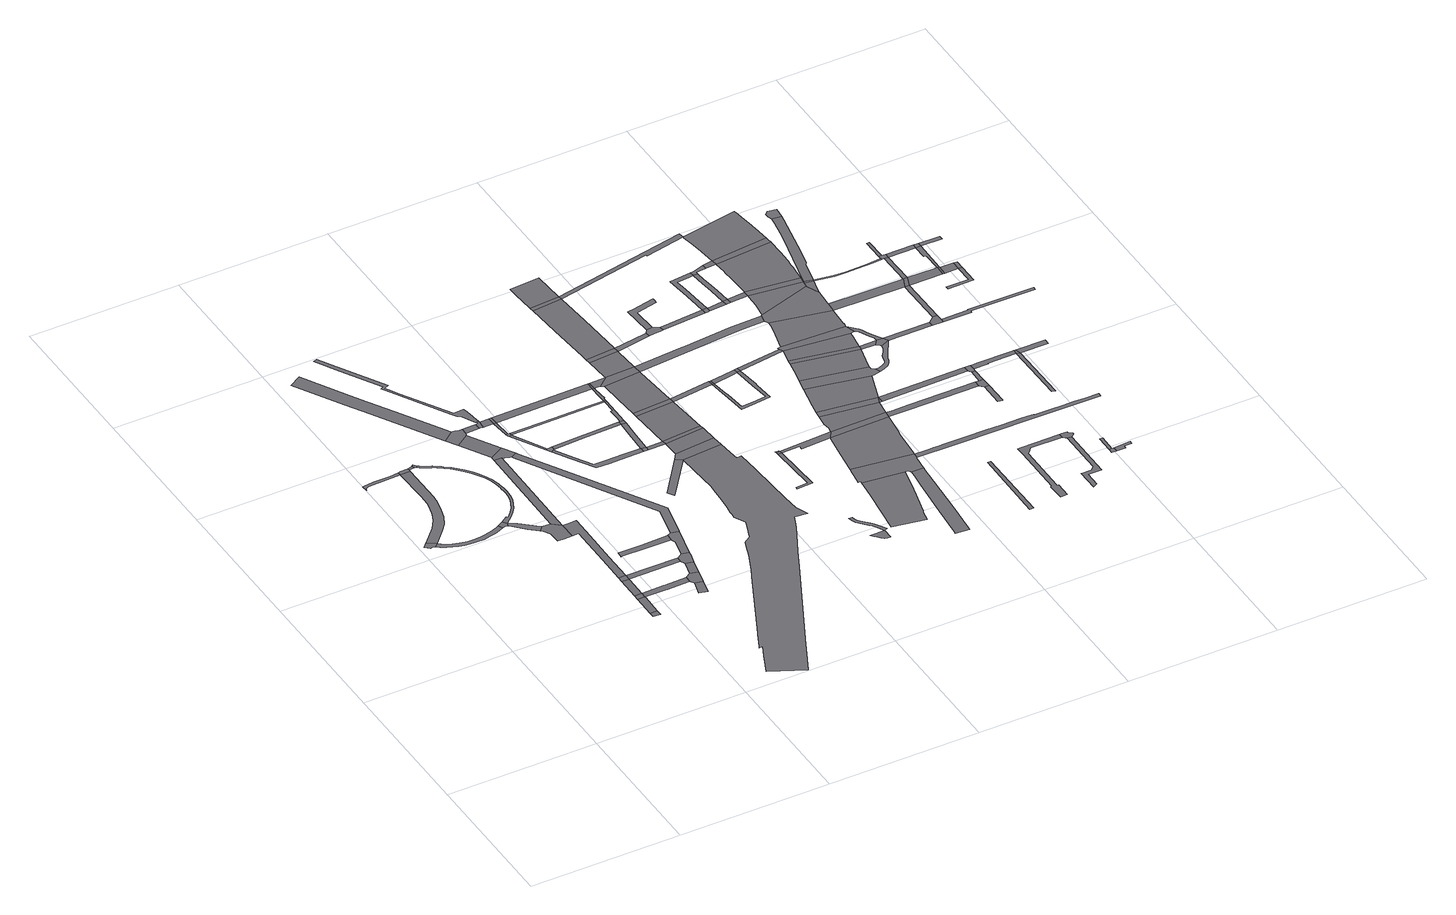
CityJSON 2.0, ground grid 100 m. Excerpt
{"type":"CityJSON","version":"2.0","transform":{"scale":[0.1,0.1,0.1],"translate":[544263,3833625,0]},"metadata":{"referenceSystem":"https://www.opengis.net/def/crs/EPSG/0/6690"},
"CityObjects":{
"road1":{"type":"Road","geometry":[{"type":"MultiSurface","lod":"1","boundaries":[[[0,1,2,3,4,5,6,7,8]]]}]},
"road2":{"type":"Road","attributes":{"RoadStructureAttribute.sectionType":"1"},"geometry":[{"type":"MultiSurface","lod":"1","boundaries":[[[9,10,11,12,13,14,15,16,17,18,19,20,8,7,21,22,23,24,25,26,27,28,29,30,31,32]]]}]},
"road3":{"type":"Road","attributes":{"RoadStructureAttribute.sectionType":"1"},"geometry":[{"type":"MultiSurface","lod":"1","boundaries":[[[33,34,35,36,37,38,39,40,0,8,41,42,43,44,45,46,47,48,49]]]}]},
"road4":{"type":"Road","geometry":[{"type":"MultiSurface","lod":"1","boundaries":[[[50,51,52,53,54,55,56,57,58,59,60,33]]]}]},
"road5":{"type":"Road","geometry":[{"type":"MultiSurface","lod":"1","boundaries":[[[61,62,50,33,49,63]]]}]},
"road6":{"type":"Road","geometry":[{"type":"MultiSurface","lod":"1","boundaries":[[[64,65,32,31,66,67,68]]]}]},
"road7":{"type":"Road","geometry":[{"type":"MultiSurface","lod":"1","boundaries":[[[69,70,71,72]]]}]},
"road8":{"type":"Road","attributes":{"RoadStructureAttribute.sectionType":"1"},"geometry":[{"type":"MultiSurface","lod":"1","boundaries":[[[73,61,63,74]]]}]},
"road9":{"type":"Road","attributes":{"RoadStructureAttribute.sectionType":"1"},"geometry":[{"type":"MultiSurface","lod":"1","boundaries":[[[75,69,72,76,77]]]}]},
"road10":{"type":"Road","geometry":[{"type":"MultiSurface","lod":"1","boundaries":[[[78,79,73,74,80,81]]]}]},
"road11":{"type":"Road","geometry":[{"type":"MultiSurface","lod":"1","boundaries":[[[82,75,77,83]]]}]},
"road12":{"type":"Road","attributes":{"RoadStructureAttribute.sectionType":"1"},"geometry":[{"type":"MultiSurface","lod":"1","boundaries":[[[84,85,86,87,68,67,88,89,90,91,92]]]}]},
"road13":{"type":"Road","attributes":{"RoadStructureAttribute.sectionType":"1"},"geometry":[{"type":"MultiSurface","lod":"1","boundaries":[[[93,82,83,94,95,96]]]}]},
"road14":{"type":"Road","attributes":{"RoadStructureAttribute.sectionType":"1"},"geometry":[{"type":"MultiSurface","lod":"1","boundaries":[[[97,98,99,100,101,102,103,104,105,106,107,108,109,110,111,112,113,114,115,116,117,118,119,120,121,122,123,81,80,124,125,126,127,128,129,130,131,132,133,134,135,136,137,138,139,140,141,142,143,144,145,146,147,148,149,150,64,68]]]}]},
"road15":{"type":"Road","geometry":[{"type":"MultiSurface","lod":"1","boundaries":[[[151,93,96,152]]]}]},
"road16":{"type":"Road","geometry":[{"type":"MultiSurface","lod":"1","boundaries":[[[153,92,91,154,155,156,157,158,159,160]]]}]},
"road17":{"type":"Road","attributes":{"RoadStructureAttribute.sectionType":"1"},"geometry":[{"type":"MultiSurface","lod":"1","boundaries":[[[161,162,163,164,165,166,159,158,167,168,169,151,152]]]}]},
"road18":{"type":"Road","attributes":{"RoadStructureAttribute.sectionType":"1"},"geometry":[{"type":"MultiSurface","lod":"1","boundaries":[[[170,171,172,83,77,173,174,175]]]}]},
"road19":{"type":"Road","attributes":{"RoadStructureAttribute.sectionType":"1"},"geometry":[{"type":"MultiSurface","lod":"1","boundaries":[[[176,177,178,179,180,181,182,183,184]]]}]},
"road20":{"type":"Road","attributes":{"RoadStructureAttribute.sectionType":"1"},"geometry":[{"type":"MultiSurface","lod":"1","boundaries":[[[185,152,96,186,187,188]]]}]},
"road21":{"type":"Road","attributes":{"RoadStructureAttribute.sectionType":"1"},"geometry":[{"type":"MultiSurface","lod":"1","boundaries":[[[189,160,159,190]]]}]},
"road22":{"type":"Road","attributes":{"RoadStructureAttribute.sectionType":"1"},"geometry":[{"type":"MultiSurface","lod":"1","boundaries":[[[191,192,193,194]]]}]},
"road23":{"type":"Road","geometry":[{"type":"MultiSurface","lod":"1","boundaries":[[[195,196,184,183,197,198,199,200,201]]]}]},
"road24":{"type":"Road","geometry":[{"type":"MultiSurface","lod":"1","boundaries":[[[202,170,175,191,194,203]]]}]},
"road25":{"type":"Road","attributes":{"RoadStructureAttribute.sectionType":"1"},"geometry":[{"type":"MultiSurface","lod":"1","boundaries":[[[204,205,206,207,208,209,210,211]]]}]},
"road26":{"type":"Road","attributes":{"RoadStructureAttribute.sectionType":"1"},"geometry":[{"type":"MultiSurface","lod":"1","boundaries":[[[198,197,212,213]]]}]},
"road27":{"type":"Road","attributes":{"RoadStructureAttribute.sectionType":"1"},"geometry":[{"type":"MultiSurface","lod":"1","boundaries":[[[214,202,203,215]]]}]},
"road28":{"type":"Road","attributes":{"RoadStructureAttribute.sectionType":"1"},"geometry":[{"type":"MultiSurface","lod":"1","boundaries":[[[216,217,218,219,220,221,222,223,224,225,226,227,228,229,230,231,232,233,234,235,236,237,238,239,240,241,242,243,244]]]}]},
"road29":{"type":"Road","geometry":[{"type":"MultiSurface","lod":"1","boundaries":[[[245,213,212,246,247,189,190,248,249,250,251]]]}]},
"road30":{"type":"Road","geometry":[{"type":"MultiSurface","lod":"1","boundaries":[[[252,253,188,187,254,214,215,255,256]]]}]},
"road31":{"type":"Road","attributes":{"RoadStructureAttribute.sectionType":"1"},"geometry":[{"type":"MultiSurface","lod":"1","boundaries":[[[257,201,200,258,259,260]]]}]},
"road32":{"type":"Road","geometry":[{"type":"MultiSurface","lod":"1","boundaries":[[[244,243,261,260,259,262,263,264,265]]]}]},
"road33":{"type":"Road","geometry":[{"type":"MultiSurface","lod":"1","boundaries":[[[266,211,210,267,252,256,268]]]}]},
"road34":{"type":"Road","attributes":{"RoadStructureAttribute.sectionType":"1"},"geometry":[{"type":"MultiSurface","lod":"1","boundaries":[[[269,270,271,251,250,272,273,266,268]]]}]},
"road35":{"type":"Road","attributes":{"RoadStructureAttribute.sectionType":"1"},"geometry":[{"type":"MultiSurface","lod":"1","boundaries":[[[274,275,265,264,276,277]]]}]},
"road36":{"type":"Road","geometry":[{"type":"MultiSurface","lod":"1","boundaries":[[[278,279,280,281,282,283]]]}]},
"road37":{"type":"Road","attributes":{"RoadStructureAttribute.sectionType":"1"},"geometry":[{"type":"MultiSurface","lod":"1","boundaries":[[[284,277,278,283]]]}]},
"road38":{"type":"Road","attributes":{"RoadStructureAttribute.sectionType":"1"},"geometry":[{"type":"MultiSurface","lod":"1","boundaries":[[[285,281,280,286,287,288]]]}]},
"road39":{"type":"Road","geometry":[{"type":"MultiSurface","lod":"1","boundaries":[[[289,274,277,284]]]}]},
"road40":{"type":"Road","geometry":[{"type":"MultiSurface","lod":"1","boundaries":[[[290,288,287,291,292,293]]]}]},
"road41":{"type":"Road","attributes":{"RoadStructureAttribute.sectionType":"1"},"geometry":[{"type":"MultiSurface","lod":"1","boundaries":[[[294,295,296,297,298,299,300,301,302,303,304,305,306,307,308,309,310,311,312,313,314,315,316,317,318,319,320,321,322,323,324,325,326,327,328,329,330,331,332,333,334,335,336,337,338,339,340,341]]]}]},
"road42":{"type":"Road","attributes":{"RoadStructureAttribute.sectionType":"1"},"geometry":[{"type":"MultiSurface","lod":"1","boundaries":[[[342,343,344,345,292,291,346,347,348,349,350,351,352]]]}]},
"road43":{"type":"Road","attributes":{"RoadStructureAttribute.sectionType":"1"},"geometry":[{"type":"MultiSurface","lod":"1","boundaries":[[[353,354,355,290,293,356,357]]]}]},
"road44":{"type":"Road","attributes":{"RoadStructureAttribute.sectionType":"1"},"geometry":[{"type":"MultiSurface","lod":"1","boundaries":[[[358,359,282,281,360,361,362,363]]]}]},
"road45":{"type":"Road","attributes":{"RoadStructureAttribute.sectionType":"1"},"geometry":[{"type":"MultiSurface","lod":"1","boundaries":[[[364,365,289,284,366,367,368]]]}]},
"road46":{"type":"Road","attributes":{"RoadStructureAttribute.sectionType":"1"},"geometry":[{"type":"MultiSurface","lod":"1","boundaries":[[[369,370,371,341]]]}]},
"road47":{"type":"Road","geometry":[{"type":"MultiSurface","lod":"1","boundaries":[[[352,351,372,373]]]}]},
"road48":{"type":"Road","attributes":{"RoadStructureAttribute.sectionType":"1"},"geometry":[{"type":"MultiSurface","lod":"1","boundaries":[[[357,374,352,373,375,376]]]}]},
"road49":{"type":"Road","attributes":{"RoadStructureAttribute.sectionType":"1"},"geometry":[{"type":"MultiSurface","lod":"1","boundaries":[[[373,372,377,378]]]}]},
"road50":{"type":"Road","geometry":[{"type":"MultiSurface","lod":"1","boundaries":[[[379,353,357,376,380,381]]]}]},
"road51":{"type":"Road","attributes":{"RoadStructureAttribute.sectionType":"1"},"geometry":[{"type":"MultiSurface","lod":"1","boundaries":[[[362,382,383,384,379,381,385,386]]]}]},
"road52":{"type":"Road","geometry":[{"type":"MultiSurface","lod":"1","boundaries":[[[363,362,386,387]]]}]},
"road53":{"type":"Road","attributes":{"RoadStructureAttribute.sectionType":"1"},"geometry":[{"type":"MultiSurface","lod":"1","boundaries":[[[388,389,390,391,368,392,363,387]]]}]},
"road54":{"type":"Road","geometry":[{"type":"MultiSurface","lod":"1","boundaries":[[[393,394,369,341,340]]]}]},
"road55":{"type":"Road","geometry":[{"type":"MultiSurface","lod":"1","boundaries":[[[395,364,368,391]]]}]},
"road56":{"type":"Road","attributes":{"RoadStructureAttribute.sectionType":"1"},"geometry":[{"type":"MultiSurface","lod":"1","boundaries":[[[396,377,394,393]]]}]},
"road57":{"type":"Road","geometry":[{"type":"MultiSurface","lod":"1","boundaries":[[[397,378,377,396]]]}]},
"road58":{"type":"Road","attributes":{"RoadStructureAttribute.sectionType":"1"},"geometry":[{"type":"MultiSurface","lod":"1","boundaries":[[[398,395,391,399,400,401]]]}]},
"road59":{"type":"Road","attributes":{"RoadStructureAttribute.sectionType":"1"},"geometry":[{"type":"MultiSurface","lod":"1","boundaries":[[[402,403,404,405,378,397]]]}]},
"road60":{"type":"Road","geometry":[{"type":"MultiSurface","lod":"1","boundaries":[[[406,407,404,403]]]}]},
"road61":{"type":"Road","attributes":{"RoadStructureAttribute.sectionType":"1"},"geometry":[{"type":"MultiSurface","lod":"1","boundaries":[[[408,409,410,411,412,407,406]]]}]},
"road62":{"type":"Road","geometry":[{"type":"MultiSurface","lod":"1","boundaries":[[[413,414,415,416,417,418,419,420]]]}]},
"road63":{"type":"Road","geometry":[{"type":"MultiSurface","lod":"1","boundaries":[[[421,398,401,411,410]]]}]},
"road64":{"type":"Road","attributes":{"RoadStructureAttribute.sectionType":"1"},"geometry":[{"type":"MultiSurface","lod":"1","boundaries":[[[422,423,424,425,426,427,428,429,430,431,432,433,434,435,436,437,420,438]]]}]},
"road65":{"type":"Road","attributes":{"function":"3","RoadStructureAttribute.sectionType":"1"},"geometry":[{"type":"MultiSurface","lod":"1","boundaries":[[[439,440,441,442,443,444,398,421]]]}]},
"road66":{"type":"Road","attributes":{"RoadStructureAttribute.sectionType":"1"},"geometry":[{"type":"MultiSurface","lod":"1","boundaries":[[[445,446,447,448,449,450]]]}]},
"road67":{"type":"Road","geometry":[{"type":"MultiSurface","lod":"1","boundaries":[[[451,452,443,442,453]]]}]},
"road68":{"type":"Road","geometry":[{"type":"MultiSurface","lod":"1","boundaries":[[[454,455,450,449]]]}]},
"road69":{"type":"Road","geometry":[{"type":"MultiSurface","lod":"1","boundaries":[[[456,457,455,454]]]}]},
"road70":{"type":"Road","attributes":{"function":"3","RoadStructureAttribute.sectionType":"1"},"geometry":[{"type":"MultiSurface","lod":"1","boundaries":[[[458,459,460,461,462,463,464,465,452,451]]]}]},
"road71":{"type":"Road","attributes":{"RoadStructureAttribute.sectionType":"1"},"geometry":[{"type":"MultiSurface","lod":"1","boundaries":[[[466,406,403,467]]]}]},
"road72":{"type":"Road","geometry":[{"type":"MultiSurface","lod":"1","boundaries":[[[468,469,462,461]]]}]},
"road73":{"type":"Road","attributes":{"function":"3","RoadStructureAttribute.sectionType":"1"},"geometry":[{"type":"MultiSurface","lod":"1","boundaries":[[[470,471,472,473,474,469,468]]]}]},
"road74":{"type":"Road","attributes":{"RoadStructureAttribute.sectionType":"1"},"geometry":[{"type":"MultiSurface","lod":"1","boundaries":[[[475,476,451,453,477]]]}]},
"road75":{"type":"Road","geometry":[{"type":"MultiSurface","lod":"1","boundaries":[[[478,479,480,481,482,483,484,485,486,487,488,489]]]}]},
"road76":{"type":"Road","attributes":{"RoadStructureAttribute.sectionType":"1"},"geometry":[{"type":"MultiSurface","lod":"1","boundaries":[[[490,491,454,449,492,493,494]]]}]},
"road77":{"type":"Road","geometry":[{"type":"MultiSurface","lod":"1","boundaries":[[[495,466,467,496]]]}]},
"road78":{"type":"Road","attributes":{"RoadStructureAttribute.sectionType":"1"},"geometry":[{"type":"MultiSurface","lod":"1","boundaries":[[[497,498,499,500,501,502,503,504,505,506,507,508,509,510,511,496,467]]]}]},
"road79":{"type":"Road","attributes":{"RoadStructureAttribute.sectionType":"1"},"geometry":[{"type":"MultiSurface","lod":"1","boundaries":[[[512,513,495,496,514,505]]]}]},
"road80":{"type":"Road","attributes":{"RoadStructureAttribute.sectionType":"1"},"geometry":[{"type":"MultiSurface","lod":"1","boundaries":[[[515,516,517,518,519,520,521,522,523,524,525,526,527,528,529]]]}]},
"road81":{"type":"Road","geometry":[{"type":"MultiSurface","lod":"1","boundaries":[[[530,531,532,533,534,475,477,535,536,537,538,539]]]}]},
"road82":{"type":"Road","geometry":[{"type":"MultiSurface","lod":"1","boundaries":[[[540,541,542,543,544,545,478,489,546,547,548,549,550,551,552,515,529,553,554,555,556]]]}]},
"road83":{"type":"Road","geometry":[{"type":"MultiSurface","lod":"1","boundaries":[[[557,512,505,504]]]}]},
"road84":{"type":"Road","attributes":{"RoadStructureAttribute.sectionType":"1"},"geometry":[{"type":"MultiSurface","lod":"1","boundaries":[[[558,559,560,561,562,563,564,565,566,533,532]]]}]},
"road85":{"type":"Road","attributes":{"RoadStructureAttribute.sectionType":"1"},"geometry":[{"type":"MultiSurface","lod":"1","boundaries":[[[567,568,569,570,571,421,410,572,573,574]]]}]},
"road86":{"type":"Road","attributes":{"RoadStructureAttribute.sectionType":"1"},"geometry":[{"type":"MultiSurface","lod":"1","boundaries":[[[575,576,577,578,579,580,581,494,582,540,556]]]}]},
"road87":{"type":"Road","geometry":[{"type":"MultiSurface","lod":"1","boundaries":[[[490,494,581,583]]]}]},
"road88":{"type":"Road","attributes":{"RoadStructureAttribute.sectionType":"1"},"geometry":[{"type":"MultiSurface","lod":"1","boundaries":[[[584,585,539,538,586]]]}]},
"road89":{"type":"Road","attributes":{"RoadStructureAttribute.sectionType":"1"},"geometry":[{"type":"MultiSurface","lod":"1","boundaries":[[[587,557,504,588]]]}]},
"road90":{"type":"Road","attributes":{"RoadStructureAttribute.sectionType":"1"},"geometry":[{"type":"MultiSurface","lod":"1","boundaries":[[[589,590,591,592,593,490,583,594,595]]]}]},
"road91":{"type":"Road","attributes":{"RoadStructureAttribute.sectionType":"1"},"geometry":[{"type":"MultiSurface","lod":"1","boundaries":[[[596,589,595,597,598,599]]]}]},
"road92":{"type":"Road","attributes":{"RoadStructureAttribute.sectionType":"1"},"geometry":[{"type":"MultiSurface","lod":"1","boundaries":[[[600,601,468,461,602,603,604]]]}]},
"road93":{"type":"Road","attributes":{"RoadStructureAttribute.sectionType":"1"},"geometry":[{"type":"MultiSurface","lod":"1","boundaries":[[[605,606,596,599,607,608,609]]]}]},
"road94":{"type":"Road","geometry":[{"type":"MultiSurface","lod":"1","boundaries":[[[610,584,586,611,612,613]]]}]},
"road95":{"type":"Road","attributes":{"RoadStructureAttribute.sectionType":"1"},"geometry":[{"type":"MultiSurface","lod":"1","boundaries":[[[614,615,616,617,618]]]}]},
"road96":{"type":"Road","attributes":{"RoadStructureAttribute.sectionType":"1"},"geometry":[{"type":"MultiSurface","lod":"1","boundaries":[[[619,613,612,620]]]}]},
"road97":{"type":"Road","attributes":{"RoadStructureAttribute.sectionType":"1"},"geometry":[{"type":"MultiSurface","lod":"1","boundaries":[[[621,622,623,624,625,626,627,628,584,610,629,630,631,632,633,634]]]}]},
"road98":{"type":"Road","geometry":[{"type":"MultiSurface","lod":"1","boundaries":[[[635,605,609,636,637,638,639,640,641]]]}]},
"road99":{"type":"Road","attributes":{"RoadStructureAttribute.sectionType":"1"},"geometry":[{"type":"MultiSurface","lod":"1","boundaries":[[[599,595,642]]]}]},
"road100":{"type":"Road","attributes":{"RoadStructureAttribute.sectionType":"1"},"geometry":[{"type":"MultiSurface","lod":"1","boundaries":[[[643,644,645,635,641,646,647,648]]]}]},
"road101":{"type":"Road","geometry":[{"type":"MultiSurface","lod":"1","boundaries":[[[649,619,620,650]]]}]},
"road102":{"type":"Road","attributes":{"RoadStructureAttribute.sectionType":"1"},"geometry":[{"type":"MultiSurface","lod":"1","boundaries":[[[651,652,653,654,634,655,656,657,619,649]]]}]},
"road103":{"type":"Road","geometry":[{"type":"MultiSurface","lod":"1","boundaries":[[[658,643,648,659,660]]]}]},
"road104":{"type":"Road","attributes":{"RoadStructureAttribute.sectionType":"1"},"geometry":[{"type":"MultiSurface","lod":"1","boundaries":[[[588,658,660,661,662,663]]]}]},
"road105":{"type":"Road","attributes":{"RoadStructureAttribute.sectionType":"1"},"geometry":[{"type":"MultiSurface","lod":"1","boundaries":[[[664,649,650,665]]]}]},
"road106":{"type":"Road","geometry":[{"type":"MultiSurface","lod":"1","boundaries":[[[666,667,621,634,654,668,669]]]}]},
"road107":{"type":"Road","geometry":[{"type":"MultiSurface","lod":"1","boundaries":[[[670,671,587,588,663,672,673]]]}]},
"road108":{"type":"Road","geometry":[{"type":"MultiSurface","lod":"1","boundaries":[[[674,675,676,670,673,677,678,679,680]]]}]},
"road109":{"type":"Road","attributes":{"RoadStructureAttribute.sectionType":"1"},"geometry":[{"type":"MultiSurface","lod":"1","boundaries":[[[681,682,583,581,683,684,685,686,687]]]}]},
"road110":{"type":"Road","attributes":{"RoadStructureAttribute.sectionType":"1"},"geometry":[{"type":"MultiSurface","lod":"1","boundaries":[[[688,689,666,669,690,691]]]}]},
"road111":{"type":"Road","geometry":[{"type":"MultiSurface","lod":"1","boundaries":[[[692,693,694,567,574,695,674,680,696,697,698,699]]]}]},
"road112":{"type":"Road","attributes":{"RoadStructureAttribute.sectionType":"1"},"geometry":[{"type":"MultiSurface","lod":"1","boundaries":[[[700,701,702,703,704,705,706,707,708,709,710,711,712,713,714,715,716,717]]]}]},
"road113":{"type":"Road","attributes":{"RoadStructureAttribute.sectionType":"1"},"geometry":[{"type":"MultiSurface","lod":"1","boundaries":[[[718,599,642,719,720,721]]]}]},
"road114":{"type":"Road","attributes":{"function":"1","RoadStructureAttribute.sectionType":"7"},"geometry":[{"type":"MultiSurface","lod":"1","boundaries":[[[665,722,723,724,693,692,725]]]}]},
"road115":{"type":"Road","attributes":{"RoadStructureAttribute.sectionType":"1"},"geometry":[{"type":"MultiSurface","lod":"1","boundaries":[[[726,727,728,729,730,731,732,733,734,735,736,737,738,739,740,741,742,743,744,745,746,747,748,749,750,638,637]]]}]},
"road116":{"type":"Road","attributes":{"RoadStructureAttribute.sectionType":"1"},"geometry":[{"type":"MultiSurface","lod":"1","boundaries":[[[660,659,751,752]]]}]},
"road117":{"type":"Road","geometry":[{"type":"MultiSurface","lod":"1","boundaries":[[[753,664,665,725,754]]]}]},
"road118":{"type":"Road","attributes":{"RoadStructureAttribute.sectionType":"1"},"geometry":[{"type":"MultiSurface","lod":"1","boundaries":[[[755,756,757,758,759,760,761,762,763,764,765,766,767,768,769,770,771,772,773,774,775,556,555,776,777,778,779,780,781]]]}]},
"road119":{"type":"Road","attributes":{"function":"1","RoadStructureAttribute.sectionType":"7"},"geometry":[{"type":"MultiSurface","lod":"1","boundaries":[[[782,783,784,785,786,787,788,789,790,791,792,793,794,691,795,796,797,798,753,754]]]}]},
"road120":{"type":"Road","attributes":{"RoadStructureAttribute.sectionType":"1"},"geometry":[{"type":"MultiSurface","lod":"1","boundaries":[[[799,800,801,802,803,804,805,806,807,808,809,810,811]]]}]},
"road121":{"type":"Road","attributes":{"RoadStructureAttribute.sectionType":"1"},"geometry":[{"type":"MultiSurface","lod":"1","boundaries":[[[812,813,814,815,816,817,673,672,818,819,820,821,822,823,824,825]]]}]},
"road122":{"type":"Road","geometry":[{"type":"MultiSurface","lod":"1","boundaries":[[[824,752,751,826,738,737,825]]]}]},
"road123":{"type":"Road","geometry":[{"type":"MultiSurface","lod":"1","boundaries":[[[827,828,829,688,691,794]]]}]},
"road124":{"type":"Road","attributes":{"function":"1"},"geometry":[{"type":"MultiSurface","lod":"1","boundaries":[[[830,831,832,833,834,835,836,604,837,838,839,840,688,829]]]}]},
"road125":{"type":"Road","attributes":{"RoadStructureAttribute.sectionType":"1"},"geometry":[{"type":"MultiSurface","lod":"1","boundaries":[[[841,692,699,842,843,844,845]]]}]},
"road126":{"type":"Road","geometry":[{"type":"MultiSurface","lod":"1","boundaries":[[[846,847,848,849,850,851]]]}]},
"road127":{"type":"Road","geometry":[{"type":"MultiSurface","lod":"1","boundaries":[[[852,853,854,855,717,716,856,857,799,811,858,859]]]}]},
"road128":{"type":"Road","geometry":[{"type":"MultiSurface","lod":"1","boundaries":[[[860,841,845,861]]]}]},
"road129":{"type":"Road","geometry":[{"type":"MultiSurface","lod":"1","boundaries":[[[687,686,846,851,862,863,864,865]]]}]},
"road130":{"type":"Road","attributes":{"RoadStructureAttribute.sectionType":"1"},"geometry":[{"type":"MultiSurface","lod":"1","boundaries":[[[866,867,865,864]]]}]},
"road131":{"type":"Road","geometry":[{"type":"MultiSurface","lod":"1","boundaries":[[[721,720,867,866,868,869]]]}]},
"road132":{"type":"Road","attributes":{"RoadStructureAttribute.sectionType":"1"},"geometry":[{"type":"MultiSurface","lod":"1","boundaries":[[[870,825,737,871,872]]]}]},
"road133":{"type":"Road","geometry":[{"type":"MultiSurface","lod":"1","boundaries":[[[873,874,875,876,877]]]}]},
"road134":{"type":"Road","geometry":[{"type":"MultiSurface","lod":"1","boundaries":[[[878,879,875,874]]]}]},
"road135":{"type":"Road","attributes":{"RoadStructureAttribute.sectionType":"1"},"geometry":[{"type":"MultiSurface","lod":"1","boundaries":[[[880,881,882,883,873,877]]]}]},
"road136":{"type":"Road","attributes":{"RoadStructureAttribute.sectionType":"1"},"geometry":[{"type":"MultiSurface","lod":"1","boundaries":[[[884,885,886,696,680,887,888,889]]]}]},
"road137":{"type":"Road","attributes":{"RoadStructureAttribute.sectionType":"1"},"geometry":[{"type":"MultiSurface","lod":"1","boundaries":[[[890,891,892,893,894,895,860,861,896,897,898,899,900,901,902]]]}]},
"road138":{"type":"Road","attributes":{"RoadStructureAttribute.sectionType":"1"},"geometry":[{"type":"MultiSurface","lod":"1","boundaries":[[[903,904,905,869,868,906,907,908,909]]]}]},
"road139":{"type":"Road","attributes":{"RoadStructureAttribute.sectionType":"1"},"geometry":[{"type":"MultiSurface","lod":"1","boundaries":[[[910,911,912,913,861,845,914,915,916,917,918,919]]]}]},
"road140":{"type":"Road","geometry":[{"type":"MultiSurface","lod":"1","boundaries":[[[920,921,922,872,871,923,924,925]]]}]},
"road141":{"type":"Road","attributes":{"RoadStructureAttribute.sectionType":"1"},"geometry":[{"type":"MultiSurface","lod":"1","boundaries":[[[908,926,927,928,929,930]]]}]},
"road142":{"type":"Road","geometry":[{"type":"MultiSurface","lod":"1","boundaries":[[[931,932,933,890,902,934]]]}]},
"road143":{"type":"Road","attributes":{"RoadStructureAttribute.sectionType":"1"},"geometry":[{"type":"MultiSurface","lod":"1","boundaries":[[[888,920,925,935]]]}]},
"road144":{"type":"Road","geometry":[{"type":"MultiSurface","lod":"1","boundaries":[[[909,908,930,936]]]}]},
"road145":{"type":"Road","geometry":[{"type":"MultiSurface","lod":"1","boundaries":[[[889,888,935,937]]]}]},
"road146":{"type":"Road","attributes":{"RoadStructureAttribute.sectionType":"1"},"geometry":[{"type":"MultiSurface","lod":"1","boundaries":[[[938,889,937,939]]]}]},
"road147":{"type":"Road","attributes":{"RoadStructureAttribute.sectionType":"1"},"geometry":[{"type":"MultiSurface","lod":"1","boundaries":[[[936,930,940,941,942,943]]]}]},
"road148":{"type":"Road","geometry":[{"type":"MultiSurface","lod":"1","boundaries":[[[944,945,919,918,938,939,946]]]}]},
"road149":{"type":"Road","geometry":[{"type":"MultiSurface","lod":"1","boundaries":[[[947,948,949,945,944]]]}]},
"road150":{"type":"Road","attributes":{"RoadStructureAttribute.sectionType":"1"},"geometry":[{"type":"MultiSurface","lod":"1","boundaries":[[[950,951,952,937,935,953,954,955,956]]]}]},
"road151":{"type":"Road","attributes":{"RoadStructureAttribute.sectionType":"1"},"geometry":[{"type":"MultiSurface","lod":"1","boundaries":[[[957,958,924,923,959,960,961,962]]]}]},
"road152":{"type":"Road","attributes":{"RoadStructureAttribute.sectionType":"1"},"geometry":[{"type":"MultiSurface","lod":"1","boundaries":[[[946,939,963,964]]]}]},
"road153":{"type":"Road","geometry":[{"type":"MultiSurface","lod":"1","boundaries":[[[956,955,965,966,967]]]}]},
"road154":{"type":"Road","attributes":{"RoadStructureAttribute.sectionType":"1"},"geometry":[{"type":"MultiSurface","lod":"1","boundaries":[[[968,969,970,971,972,973,974]]]}]},
"road155":{"type":"Road","attributes":{"RoadStructureAttribute.sectionType":"1"},"geometry":[{"type":"MultiSurface","lod":"1","boundaries":[[[963,975,976,956,967,977]]]}]},
"road156":{"type":"Road","attributes":{"RoadStructureAttribute.sectionType":"1"},"geometry":[{"type":"MultiSurface","lod":"1","boundaries":[[[966,965,968,978]]]}]},
"road157":{"type":"Road","geometry":[{"type":"MultiSurface","lod":"1","boundaries":[[[964,963,977,979]]]}]},
"road158":{"type":"Road","geometry":[{"type":"MultiSurface","lod":"1","boundaries":[[[978,968,974,980]]]}]},
"road159":{"type":"Road","geometry":[{"type":"MultiSurface","lod":"1","boundaries":[[[981,982,983,984,979,977]]]}]}
},
"vertices":[
[66,2153,0],[60,2148,0],[34,2118,0],[63,2093,0],[70,2096,0],[75,2097,0],[82,2097,0],[92,2091,0],[118,2116,0],
[498,2080,0],[473,2071,0],[463,2067,0],[455,2065,0],[407,2053,0],[371,2046,0],[325,2043,0],[288,2046,0],[252,2052,0],[215,2061,0],[174,2076,0],[152,2089,0],[116,2075,0],[149,2056,0],[214,2031,0],[249,2021,0],[283,2017,0],[317,2015,0],[380,2016,0],[419,2023,0],[455,2031,0],[476,2039,0],[525,2058,0],[510,2087,0],
[249,2793,0],[256,2552,0],[252,2476,0],[243,2420,0],[232,2384,0],[229,2371,0],[207,2320,0],[163,2257,0],[204,2208,0],[243,2257,0],[274,2317,0],[294,2381,0],[301,2404,0],[312,2464,0],[317,2514,0],[318,2586,0],[317,2794,0],
[247,2815,0],[191,2809,0],[80,2807,0],[17,2802,0],[2,2800,0],[6,2759,0],[9,2767,0],[15,2773,0],[20,2778,0],[27,2781,0],[38,2784,0],
[315,2822,0],[268,2817,0],[317,2806,0],
[551,2111,0],[539,2103,0],[543,2063,0],[559,2059,0],[569,2085,0],
[880,929,0],[880,893,0],[927,887,0],[928,929,0],
[350,2826,0],[351,2809,0],
[881,1079,0],[929,1072,0],[929,1079,0],
[360,2839,0],[348,2830,0],[366,2810,0],[377,2820,0],
[882,1117,0],[929,1117,0],
[724,1966,0],[619,2053,0],[600,2068,0],[584,2076,0],[569,2055,0],[580,2045,0],[646,1974,0],[703,1927,0],[731,1961,0],
[883,1272,0],[929,1118,0],[931,1263,0],[931,1271,0],
[614,2122,0],[648,2157,0],[673,2191,0],[692,2229,0],[706,2264,0],[714,2292,0],[716,2309,0],[718,2348,0],[715,2395,0],[714,2397,0],[709,2439,0],[702,2469,0],[698,2486,0],[679,2531,0],[647,2583,0],[631,2609,0],[601,2648,0],[568,2686,0],[543,2707,0],[505,2737,0],[497,2744,0],[478,2758,0],[454,2773,0],[441,2779,0],[408,2796,0],[390,2805,0],[385,2811,0],[381,2794,0],[401,2783,0],[442,2762,0],[447,2760,0],[470,2746,0],[488,2732,0],[503,2720,0],[534,2696,0],[558,2675,0],[589,2639,0],[619,2600,0],[635,2575,0],[666,2523,0],[684,2481,0],[688,2464,0],[694,2436,0],[699,2396,0],[700,2394,0],[703,2349,0],[701,2310,0],[699,2295,0],[692,2269,0],[678,2236,0],[660,2199,0],[636,2166,0],[603,2132,0],[594,2141,0],
[883,1312,0],[931,1311,0],
[755,1956,0],[718,1914,0],[744,1873,0],[745,1792,0],[787,1793,0],[841,1794,0],[838,1908,0],[789,1955,0],
[932,1509,0],[934,1795,0],[934,1853,0],[934,1910,0],[894,1909,0],[853,1908,0],[870,1795,0],[887,1795,0],[885,1508,0],
[1230,1122,0],[1079,1119,0],[1078,1119,0],[1078,1079,0],[1080,1079,0],[1228,1079,0],
[513,3338,0],[398,3534,0],[346,3623,0],[189,3893,0],[109,3846,0],[293,3533,0],[380,3384,0],[636,2948,0],[708,3002,0],
[933,1311,0],[933,1271,0],[1276,1275,0],[1279,1310,0],
[797,2645,0],[846,2644,0],
[1248,1052,0],[1221,957,0],[1276,944,0],[1298,1041,0],
[761,2993,0],[734,2998,0],[682,2870,0],[770,2931,0],[773,2940,0],[776,2950,0],[775,2993,0],
[1267,1147,0],[1320,1135,0],
[1158,1521,0],[996,1520,0],[995,1501,0],[994,1482,0],[995,1482,0],[1158,1481,0],[1329,1480,0],[1331,1523,0],
[797,2675,0],[889,2729,0],
[1291,1245,0],[1342,1233,0],
[891,3064,0],[890,3071,0],[889,3077,0],[879,3143,0],[877,3155,0],[874,3155,0],[833,3153,0],[805,3152,0],[803,3156,0],[621,3467,0],[582,3536,0],[571,3555,0],[603,3570,0],[424,3876,0],[359,3988,0],[334,3981,0],[425,3825,0],[573,3572,0],[553,3562,0],[568,3536,0],[618,3448,0],[791,3149,0],[795,3140,0],[810,3115,0],[828,3105,0],[851,3064,0],[857,3052,0],[879,3014,0],[898,3016,0],
[934,2653,0],[797,2662,0],[797,2660,0],[861,2637,0],[888,2626,0],[900,2621,0],[939,2644,0],
[1313,1333,0],[1283,1310,0],[1277,1272,0],[1358,1301,0],[1362,1322,0],
[860,2994,0],[785,2950,0],[868,2952,0],[867,2994,0],
[888,2999,0],[884,2952,0],[891,2952,0],[893,2949,0],[900,3002,0],
[1358,1538,0],[1339,1448,0],[1408,1527,0],
[1458,1754,0],[1067,2427,0],[946,2632,0],[906,2609,0],[1401,1748,0],
[961,3004,0],[903,3003,0],[957,2950,0],[962,2949,0],
[973,2826,0],[978,2809,0],[984,2799,0],[1000,2809,0],[1000,2824,0],[988,2824,0],
[979,2950,0],
[1104,2621,0],[1091,2616,0],[1110,2584,0],[1120,2590,0],
[978,3004,0],
[1152,2591,0],[1129,2551,0],[1145,2561,0],[1153,2566,0],
[1770,1992,0],[1777,1889,0],[1779,1814,0],[1778,1747,0],[1772,1667,0],[1765,1590,0],[1759,1540,0],[1757,1517,0],[1752,1484,0],[1792,1416,0],[1783,1387,0],[1745,1290,0],[1740,1278,0],[1706,1254,0],[1693,1246,0],[1670,1180,0],[1654,1133,0],[1596,1001,0],[1550,903,0],[1357,500,0],[1333,450,0],[1282,344,0],[1275,330,0],[1300,332,0],[1263,252,0],[1201,116,0],[1200,114,0],[1420,6,0],[1508,186,0],[1527,225,0],[1856,892,0],[1919,1021,0],[1955,1093,0],[2023,1224,0],[2045,1274,0],[2062,1316,0],[2147,1307,0],[2115,1394,0],[2110,1445,0],[2105,1509,0],[2104,1520,0],[2095,1643,0],[2085,1827,0],[2074,1975,0],[2042,1972,0],[2040,2003,0],[2027,2132,0],[1761,2107,0],
[1477,2327,0],[1373,2325,0],[1283,2325,0],[1215,2441,0],[1195,2439,0],[1280,2295,0],[1288,2290,0],[1364,2290,0],[1496,2291,0],[1598,2291,0],[1598,2328,0],
[1609,2607,0],[1445,2601,0],[1369,2599,0],[1375,2574,0],[1610,2583,0],
[1542,2827,0],[1292,2826,0],[1298,2811,0],[1516,2812,0],[1630,2813,0],[1630,2828,0],
[1627,3014,0],[1331,3009,0],[991,2950,0],[1331,2954,0],[1628,2957,0],
[1721,2138,0],[1526,1882,0],[1553,1836,0],
[1629,2291,0],[1629,2318,0],
[1605,2473,0],[1637,2476,0],[1643,2581,0],
[1745,2292,0],[1743,2319,0],
[1620,2608,0],[1643,2596,0],[1643,2608,0],
[1631,2720,0],[1619,2720,0],[1619,2661,0],[1643,2657,0],[1642,2813,0],
[1642,2828,0],
[1642,2849,0],[1651,2849,0],[1647,2889,0],[1641,2958,0],[1629,2878,0],
[2020,2206,0],[1753,2181,0],
[1640,3014,0],
[2010,2317,0],
[2007,2344,0],
[1748,3015,0],[1652,2958,0],[1654,2958,0],[1682,2958,0],
[1982,2615,0],[1981,2621,0],[1724,2606,0],[1729,2519,0],
[1978,2651,0],[1722,2636,0],
[1978,2656,0],[1951,2954,0],[1949,2967,0],[1702,2944,0],[1713,2793,0],
[2363,948,0],[2378,928,0],[2391,914,0],[2408,898,0],[2426,883,0],[2439,876,0],[2460,875,0],[2462,948,0],
[1945,3022,0],
[2449,1015,0],[2437,1032,0],[2422,1050,0],[2378,1097,0],[2371,1109,0],[2362,1126,0],[2357,1143,0],[2356,1150,0],[2334,1150,0],[2335,1138,0],[2342,1117,0],[2352,1099,0],[2360,1084,0],[2405,1035,0],[2420,1019,0],[2431,1003,0],[2482,957,0],
[1945,3026,0],[1944,3034,0],[1932,3193,0],[1932,3196,0],[1735,3181,0],[1746,3027,0],
[2288,1562,0],[2208,1557,0],[2209,1542,0],[2313,1548,0],[2294,1885,0],[2270,1883,0],
[1930,3233,0],[1732,3218,0],[1934,3197,0],
[2292,1905,0],[2269,1899,0],
[2292,1912,0],[2268,1911,0],
[1929,3235,0],[1906,3549,0],[1888,3792,0],[1890,3793,0],[1689,3777,0],[1707,3547,0],[1725,3315,0],[1729,3255,0],
[2255,2687,0],[2259,2654,0],
[1886,3819,0],[1687,3804,0],
[1886,3826,0],[1871,4033,0],[1671,4018,0],[1676,3949,0],[1681,3889,0],
[2161,3268,0],[2158,3268,0],[2163,3235,0],
[2564,1407,0],[2561,1371,0],[2551,1284,0],[2510,958,0],[2730,918,0],[2743,989,0],[2746,1000,0],[2786,1155,0],[2801,1207,0],[2820,1298,0],[2837,1375,0],[2837,1378,0],
[2644,1923,0],[2641,1922,0],[2419,1889,0],[2418,1863,0],[2612,1872,0],
[2270,2689,0],[2274,2654,0],
[2272,2549,0],[2275,2523,0],[2295,2360,0],[2392,2371,0],[2497,2384,0],[2485,2524,0],[2485,2531,0],[2466,2686,0],[2444,2681,0],[2461,2531,0],[2477,2401,0],[2390,2393,0],[2309,2385,0],[2291,2525,0],[2288,2546,0],
[2440,2711,0],[2425,2709,0],[2416,2677,0],
[2870,1356,0],[2870,1353,0],[2870,1348,0],[2867,1314,0],[2858,1225,0],[2831,956,0],[2809,741,0],[2807,724,0],[2900,714,0],[2901,733,0],[2918,948,0],[2939,1218,0],[2944,1286,0],[2948,1332,0],[2950,1357,0],
[2245,3284,0],[2241,3287,0],[2220,3299,0],[2180,3291,0],[2162,3269,0],[2196,3241,0],[2204,3242,0],[2243,3244,0],[2263,3246,0],[2258,3277,0],
[2568,1553,0],[2566,1537,0],[2564,1525,0],[2561,1503,0],[2550,1422,0],[2566,1423,0],[2846,1378,0],[2856,1375,0],[2859,1373,0],[2862,1371,0],[2865,1368,0],[2868,1364,0],[2870,1360,0],[2950,1363,0],[2959,1464,0],[2963,1464,0],[2968,1499,0],
[2463,2714,0],
[2211,3466,0],[2215,3467,0],[2356,3495,0],[2357,3515,0],[2358,3535,0],[2353,3534,0],[2207,3504,0],[2187,3500,0],[2166,3496,0],
[2828,3083,0],[2822,3083,0],[2626,3079,0],[2297,3050,0],[2277,3049,0],[2635,3023,0],[2706,3025,0],[2817,3028,0],
[2969,1501,0],[2969,1511,0],[2971,1529,0],[2985,1697,0],[2989,1727,0],[2996,1775,0],[3010,1882,0],[2590,1713,0],
[3015,1924,0],
[2555,3302,0],[2326,3282,0],[2558,3268,0],
[2763,2753,0],[2778,2730,0],
[2655,2079,0],[2647,2017,0],[2647,2003,0],[2650,1953,0],[2645,1930,0],[3018,1943,0],[3028,2026,0],
[2662,2126,0],[3029,2032,0],[3030,2036,0],[3047,2072,0],
[2791,3998,0],[2446,3928,0],[2524,3917,0],[2526,3908,0],[2797,3963,0],
[2704,2352,0],[2671,2193,0],[3053,2088,0],[3057,2102,0],[3113,2268,0],
[2587,3306,0],[2578,3269,0],[2590,3270,0],[2588,3302,0],
[3323,1220,0],[3312,1220,0],[3301,1220,0],[3298,710,0],[3323,709,0],
[2700,3316,0],[2703,3279,0],
[2667,3643,0],[2643,3641,0],[2527,3629,0],[2524,3629,0],[2525,3627,0],[2531,3555,0],[2537,3496,0],[2545,3410,0],[2575,3427,0],[2570,3483,0],[2563,3555,0],[2558,3602,0],[2640,3610,0],[2670,3613,0],
[2721,2435,0],[3130,2270,0],[3178,2281,0],[3165,2318,0],[3150,2326,0],[3145,2336,0],[3140,2350,0],
[3048,2027,0],
[2753,2601,0],[2751,2590,0],[2741,2534,0],[3159,2421,0],[3179,2514,0],[3180,2520,0],
[2732,3316,0],[2735,3281,0],
[2722,3419,0],[2712,3510,0],[2707,3557,0],[2701,3616,0],[2676,3557,0],[2683,3491,0],[2688,3433,0],
[2759,2633,0],[3183,2520,0],[3186,2552,0],
[3186,2556,0],[3199,2647,0],[3204,2685,0],
[2853,3329,0],[2854,3290,0],
[2765,3670,0],[2697,3646,0],[2699,3631,0],[2767,3636,0],
[2786,2771,0],[2762,2765,0],[3231,2691,0],[3212,2755,0],
[2834,3006,0],[2833,2980,0],[2824,2931,0],[3216,2783,0],[3213,2783,0],[3219,2912,0],[3220,2922,0],
[3173,1924,0],[3052,1924,0],[3012,1882,0],[3045,1882,0],[3144,1882,0],[3612,1880,0],[3612,1923,0],
[2834,3682,0],[2826,3680,0],[2826,3640,0],[2840,3641,0],
[3196,3202,0],[2839,3091,0],[2834,3088,0],[2824,3018,0],[3225,2991,0],[3226,2996,0],[3231,3065,0],[3234,3113,0],
[3544,1247,0],[3518,1247,0],[3518,1189,0],[3519,837,0],[3514,837,0],[3509,837,0],[3510,833,0],[3513,724,0],[3558,725,0],[3559,830,0],[3549,830,0],[3549,834,0],[3551,1177,0],[3562,1190,0],[3582,1214,0],[3588,1220,0],[3798,1217,0],[3798,1248,0],
[3063,2072,0],[3425,2033,0],[3624,2036,0],[3624,2075,0],
[2854,3285,0],[2854,3279,0],[2853,3192,0],[3201,3247,0],
[3210,2294,0],[3242,2309,0],[3260,2329,0],[3272,2349,0],[3279,2372,0],[3287,2389,0],[3299,2412,0],[3316,2440,0],[3338,2472,0],[3348,2490,0],[3355,2503,0],[3365,2518,0],[3303,2492,0],[3303,2482,0],[3301,2467,0],[3293,2452,0],[3284,2437,0],[3261,2407,0],[3257,2394,0],[3252,2372,0],[3247,2354,0],[3240,2342,0],[3220,2329,0],[3197,2319,0],[3185,2316,0],
[3275,2519,0],[3302,2551,0],
[2855,3330,0],[3206,3286,0],
[4102,1478,0],[4025,1480,0],[3950,1481,0],[3878,1483,0],[3828,1484,0],[3759,1485,0],[3760,1489,0],[3747,1490,0],[3682,1491,0],[3616,1492,0],[3548,1492,0],[3505,1493,0],[3441,1494,0],[3316,1495,0],[3197,1496,0],[3156,1496,0],[3133,1497,0],[3096,1497,0],[3072,1497,0],[3031,1497,0],[2988,1498,0],[3205,1460,0],[3307,1459,0],[3441,1458,0],[3769,1455,0],[4189,1450,0],[4189,1476,0],
[3209,3306,0],[3214,3365,0],[3215,3380,0],[3217,3393,0],[3218,3424,0],[3221,3463,0],[3221,3469,0],[3223,3562,0],[3223,3571,0],[3222,3662,0],[3222,3665,0],[3222,3667,0],[3222,3669,0],[2843,3598,0],[2846,3558,0],[2846,3545,0],[2851,3481,0],
[3821,1198,0],[3821,883,0],[3815,878,0],[3814,877,0],[3798,863,0],[3730,862,0],[3728,862,0],[3728,860,0],[3730,713,0],[3759,731,0],[3758,833,0],[3849,833,0],[3850,1192,0],
[3332,2575,0],[3312,2607,0],[3291,2647,0],[3276,2682,0],[3266,2697,0],[3243,2721,0],[3241,2686,0],[3254,2672,0],[3264,2649,0],[3277,2619,0],[3292,2594,0],[3302,2577,0],[3305,2557,0],[3348,2550,0],
[3295,2505,0],
[3219,3697,0],[3218,3706,0],[3217,3720,0],
[3213,3751,0],[3209,3797,0],[3198,3891,0],[3187,3963,0],[3182,3993,0],[3181,3997,0],[3176,4028,0],[2798,3953,0],[2810,3885,0],[2823,3789,0],[2836,3682,0],
[3203,3234,0],[3252,3193,0],[3253,3195,0],[3257,3215,0],[3259,3222,0],
[3639,1856,0],[3638,1698,0],[3653,1695,0],[3668,1691,0],[3668,1695,0],[3667,1856,0],
[3850,1236,0],[3850,1237,0],[3850,1248,0],[3813,1248,0],[3812,1205,0],[3815,1202,0],[3873,1211,0],[3873,1224,0],
[3206,3247,0],[3262,3235,0],
[3667,1877,0],[3666,1921,0],[3666,1923,0],[3639,1923,0],
[3665,2016,0],[3640,2016,0],
[3665,2036,0],[3665,2075,0],
[3350,2550,0],[3655,2515,0],[3655,2548,0],
[4012,982,0],[3998,982,0],[3981,982,0],[3981,947,0],[4013,947,0],
[4002,1097,0],[3982,1094,0],
[4075,947,0],[4075,965,0],[4125,965,0],[4125,986,0],
[3719,2987,0],[3718,2987,0],[3457,2988,0],[3222,2922,0],[3696,2917,0],[3726,2987,0],
[3334,3861,0],[3327,3813,0],[3311,3720,0],[3288,3605,0],[3278,3562,0],[3257,3470,0],[3265,3248,0],[3294,3380,0],[3308,3399,0],[3331,3515,0],[3341,3563,0],[3390,3815,0],[3395,3853,0],
[3937,2075,0],[3712,2075,0],[3678,2075,0],[3763,2037,0],[3763,2043,0],[3955,2043,0],[3955,2075,0],
[3613,3213,0],[3538,3209,0],[3466,3209,0],[3386,3213,0],[3386,3203,0],[3466,3201,0],[3541,3202,0],[3648,3205,0],[3706,3208,0],[3706,3221,0],
[3699,2586,0],[3695,2582,0],[3658,2551,0],[3730,2515,0],[3730,2539,0],[3729,2586,0],
[3959,1629,0],[3970,1625,0],[3981,1622,0],[3981,1625,0],[3977,2039,0],
[3344,3934,0],[3325,3916,0],[3324,3885,0],[3405,3926,0],
[3726,2917,0],
[3968,2075,0],
[3750,2986,0],
[3723,3209,0],[3748,3206,0],
[3988,2036,0],[4155,2037,0],[4165,2037,0],[4165,2076,0],
[3725,3241,0],[3705,3241,0],[3749,3241,0],
[3722,3386,0],[3713,3386,0],[3704,3386,0],
[3946,2984,0],[3939,2984,0],[3937,2984,0],[3731,2917,0],[3735,2917,0],[3950,2915,0],[3950,2984,0],
[3912,2548,0],[3912,2541,0],[3920,2513,0],[3920,2528,0],[4350,2522,0],[4350,2545,0],
[3933,3208,0],[3934,3239,0],
[3962,2914,0],[3963,2976,0],[3963,2984,0],
[4054,2914,0],[4057,2795,0],[3907,2796,0],[3907,2784,0],[3908,2773,0],[4078,2775,0],[4079,2914,0],
[3934,3113,0],[3949,3113,0],[3966,3209,0],
[4054,2975,0],
[3966,3239,0],
[4079,2974,0],
[4109,3207,0],[4111,3207,0],[4109,3222,0],[4108,3237,0]
]}
